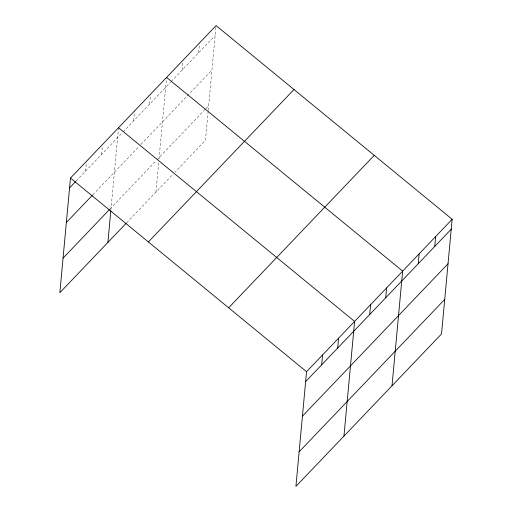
<?xml version="1.0" encoding="UTF-8"?>
<svg xmlns="http://www.w3.org/2000/svg" width="512" height="512" viewBox="0 0 512 512"><rect width="100%" height="100%" fill="white"/><g stroke="black" fill="none" stroke-linecap="round" stroke-linejoin="round"><path stroke-width="0.38" stroke-dasharray="2.56 1.92" d="M85.581 171.162L86.432 162.029M101.6 154.4L102.234 147.546M110.886 210.144L118.464 128.493M133.632 120.864L134.547 110.963M149.645 104.096L150.496 94.957M155.942 192.115L158.72 162.15M159.008 159.072L166.509 78.189M182.163 70.048L183.008 60.915M198.662 52.774L199.514 43.635M208.154 111.085L205.446 140.288L175.194 171.962M208.224 110.317L216.013 26.362M76.192 180.992L122.586 132.422M123.136 131.846L170.611 82.144M171.162 81.568L215.168 35.494M92.87 194.758L138.707 146.771M140.915 144.454L211.955 70.08M109.997 208.998L156.384 160.429M156.941 159.846L205.35 109.165M205.901 108.589L208.653 105.709M126.669 222.765L172.442 174.842"/><path stroke-width="0.77" d="M452.154 219.277L306.554 371.712L295.917 486.4L441.517 333.965L452.154 219.277L216.083 25.6L70.483 178.035L59.846 292.723L126.118 223.341M107.891 242.419L110.816 210.912M321.651 364.838L322.573 354.944M337.67 348.07L338.586 338.176M343.962 436.096L354.605 321.408L118.534 127.731M369.702 314.534L370.618 304.64M385.715 297.766L386.637 287.872M392.013 385.792L402.65 271.104L166.579 77.427M418.234 263.725L419.155 253.824M434.733 246.451L435.654 236.55M69.568 187.93L75.642 181.574M66.355 222.515L92.314 195.341M63.053 258.144L109.446 209.574M148.39 241.946L293.984 89.51M228.653 307.795L374.253 155.36M305.638 381.606L451.238 229.171M302.432 416.192L448.032 263.757M299.123 451.821L444.723 299.386M70.483 178.035L306.554 371.712"/></g></svg>
